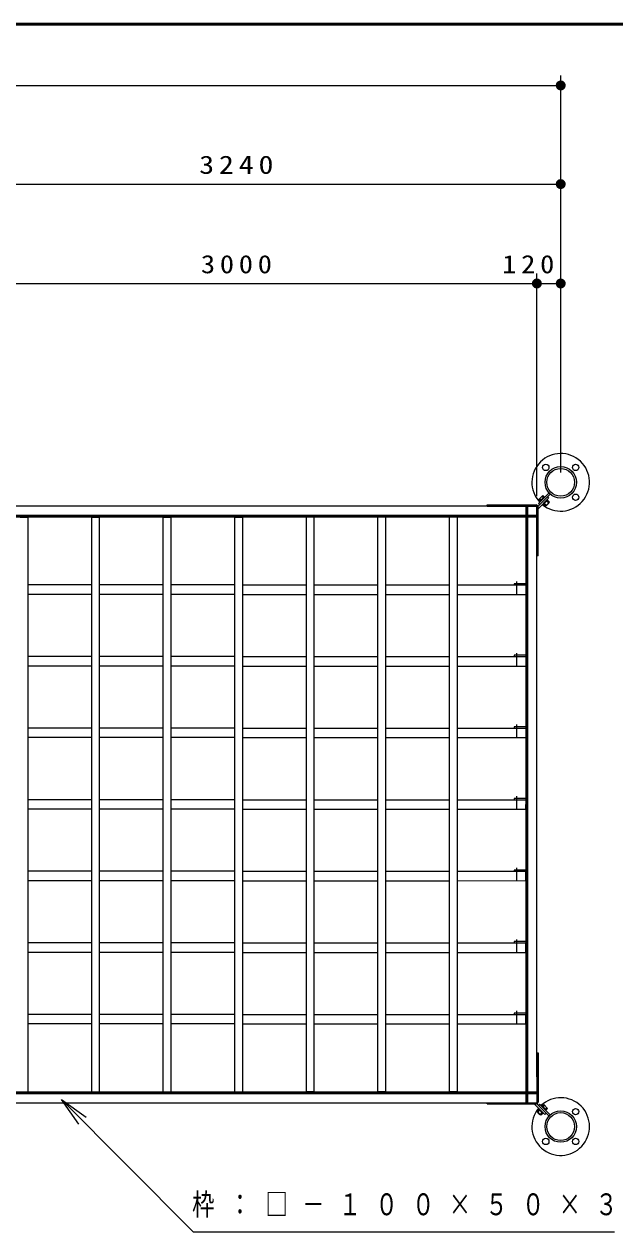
# Model space of a CAD drawing. Units: millimetres on the paper, scale 1:50. Extents: x -365 to 10, y -38 to 257.
# Drawn here: x -188.3 to -128.8, y 135.5 to 257 of the extents above; entities that cross this region are included whole.
import ezdxf

# ---------------------------------------------------------------- set-up
doc = ezdxf.new("R2010")
doc.units = ezdxf.units.MM
doc.linetypes.add('USER2', pattern=[6, 3, -1, 1, -1])
doc.layers.add('LY_1', color=7, linetype='Continuous', lineweight=13)
doc.layers.add('LY_2', color=7, linetype='Continuous', lineweight=13)
doc.styles.add('ＭＳ ゴシック', font='')
doc.styles.get('ＭＳ ゴシック').set_extended_font_data('MS Gothic')

# ---------------------------------------------------------------- blocks, each defined once
blk = doc.blocks.new('filled_dot')
at = {"color": 0, "linetype": 'Continuous', "lineweight": -2, "const_width": 1.25}
blk.add_lwpolyline([(-0.625, 0, 1), (0.625, 0, 1)], format="xyb", close=True, dxfattribs=at)

msp = doc.modelspace()

# ---------------------------------------------------------------- linework, layer by layer
at = {"layer": 'LY_1'}
for p, q in [((-134.291, 211.914), (-134.291, 251.836)), ((-328.691, 250.836), (-134.291, 250.836)), ((-134.291, 211.914), (-134.291, 241.914)), ((-199.091, 240.914), (-134.291, 240.914)), ((-196.691, 230.914), (-136.691, 230.914)), ((-140.289, 230.914), (-134.291, 230.914)), ((-136.691, 209.514), (-136.691, 231.914)), ((-136.691, 210.495), (-136.691, 231.914)), ((-184.534, 148.846), (-182.418, 146.72)), ((-184.534, 148.846), (-182.064, 147.072)), ((-182.773, 146.367), (-184.534, 148.846))]:
    msp.add_line(p, q, dxfattribs=at)
at = {"layer": 'LY_1', "lineweight": 25}
for p, q in [((-135.343, 209.734), (-136.571, 208.506)), ((-135.51, 209.313), (-136.571, 208.252)), ((-135.47, 209.862), (-136.542, 208.789)), ((-136.503, 209.202), (-136.107, 209.598)), ((-136.361, 209.061), (-136.503, 209.202)), ((-136.276, 209.146), (-136.418, 209.287)), ((-136.375, 209.047), (-135.951, 209.471)), ((-136.33, 209.001), (-136.375, 209.047)), ((-136.05, 209.372), (-136.192, 209.513)), ((-135.965, 209.457), (-136.107, 209.598)), ((-136.03, 208.702), (-135.606, 209.126)), ((-135.906, 209.426), (-135.951, 209.471)), ((-135.705, 209.027), (-135.484, 208.806)), ((-135.651, 209.171), (-135.606, 209.126)), ((-135.637, 209.44), (-135.51, 209.313)), ((-135.62, 209.112), (-135.436, 208.928)), ((-139.291, 208.514), (-194.091, 208.514)), ((-141.691, 208.514), (-141.691, 208.634)), ((-141.691, 208.634), (-136.751, 208.634)), ((-141.691, 208.514), (-136.691, 208.514)), ((-136.691, 203.514), (-136.691, 208.514)), ((-136.571, 203.514), (-136.571, 208.454)), ((-136.542, 208.789), (-136.415, 208.662)), ((-136.076, 208.747), (-136.03, 208.702)), ((-136.016, 208.716), (-135.832, 208.532)), ((-135.931, 208.801), (-135.711, 208.58)), ((-135.832, 208.532), (-135.436, 208.928)), ((-135.711, 208.58), (-135.484, 208.806)), ((-136.691, 151.114), (-136.691, 205.914)), ((-136.571, 203.514), (-136.691, 203.514)), ((-136.691, 153.514), (-136.571, 153.514)), ((-136.691, 153.514), (-136.691, 148.514)), ((-136.571, 153.514), (-136.571, 148.574)), ((-196.691, 148.514), (-139.291, 148.514)), ((-141.691, 148.394), (-141.691, 148.514)), ((-141.691, 148.514), (-136.691, 148.514)), ((-141.691, 148.394), (-136.751, 148.394)), ((-135.892, 147.333), (-136.953, 148.394)), ((-135.47, 147.165), (-136.698, 148.394)), ((-136.415, 148.365), (-136.542, 148.238)), ((-135.343, 147.293), (-136.415, 148.365)), ((-136.143, 148.184), (-136.002, 148.325)), ((-136.059, 148.099), (-135.917, 148.241)), ((-136.002, 148.325), (-135.606, 147.929)), ((-136.489, 147.839), (-136.672, 147.655)), ((-136.672, 147.655), (-136.276, 147.259)), ((-136.404, 147.754), (-136.624, 147.534)), ((-136.624, 147.534), (-136.398, 147.307)), ((-136.457, 147.898), (-136.503, 147.853)), ((-136.503, 147.853), (-136.078, 147.429)), ((-136.177, 147.528), (-136.398, 147.307)), ((-136.093, 147.443), (-136.276, 147.259)), ((-136.203, 148.153), (-136.158, 148.198)), ((-136.158, 148.198), (-135.733, 147.774)), ((-136.033, 147.474), (-136.078, 147.429)), ((-135.764, 147.46), (-135.892, 147.333)), ((-135.832, 147.873), (-135.691, 148.014)), ((-135.779, 147.729), (-135.733, 147.774)), ((-135.747, 147.788), (-135.606, 147.929))]:
    msp.add_line(p, q, dxfattribs=at)
at = {"layer": 'LY_1', "color": 140, "lineweight": 50}
for p, q in [((-137.691, 148.514), (-137.691, 208.514)), ((-136.691, 207.514), (-196.691, 207.514)), ((-196.691, 149.514), (-136.691, 149.514))]:
    msp.add_line(p, q, dxfattribs=at)
at = {"layer": 'LY_1', "color": 40, "lineweight": 25}
for p, q in [((-188.691, 207.414), (-187.891, 207.414)), ((-187.891, 149.614), (-187.891, 207.414)), ((-181.491, 207.414), (-180.691, 207.414)), ((-181.491, 149.614), (-181.491, 207.414)), ((-180.691, 149.614), (-180.691, 207.414)), ((-174.291, 207.414), (-173.491, 207.414)), ((-174.291, 149.614), (-174.291, 207.414)), ((-173.491, 149.614), (-173.491, 207.414)), ((-167.091, 149.614), (-167.091, 207.414)), ((-167.091, 207.414), (-166.291, 207.414)), ((-166.291, 149.614), (-166.291, 207.414)), ((-159.891, 149.614), (-159.891, 207.414)), ((-159.091, 207.414), (-159.891, 207.414)), ((-159.091, 149.614), (-159.091, 207.414)), ((-152.691, 149.614), (-152.691, 207.414)), ((-151.891, 207.414), (-152.691, 207.414)), ((-151.891, 149.614), (-151.891, 207.414)), ((-145.491, 149.614), (-145.491, 207.414)), ((-144.691, 207.414), (-145.491, 207.414)), ((-144.691, 149.614), (-144.691, 207.414)), ((-181.491, 200.594), (-187.891, 200.594)), ((-174.291, 200.594), (-180.691, 200.594)), ((-167.091, 200.594), (-173.491, 200.594)), ((-166.291, 200.594), (-159.891, 200.594)), ((-159.091, 200.594), (-152.691, 200.594)), ((-151.891, 200.594), (-145.491, 200.594)), ((-144.691, 200.594), (-137.791, 200.594)), ((-138.991, 200.714), (-138.991, 200.594)), ((-137.691, 200.714), (-138.991, 200.714)), ((-137.791, 200.594), (-137.791, 199.634)), ((-181.491, 199.634), (-187.891, 199.634)), ((-174.291, 199.634), (-180.691, 199.634)), ((-167.091, 199.634), (-173.491, 199.634)), ((-166.291, 199.634), (-159.891, 199.634)), ((-159.091, 199.634), (-152.691, 199.634)), ((-151.891, 199.634), (-145.491, 199.634)), ((-144.691, 199.634), (-137.791, 199.634)), ((-181.491, 193.394), (-187.891, 193.394)), ((-174.291, 193.394), (-180.691, 193.394)), ((-167.091, 193.394), (-173.491, 193.394)), ((-166.291, 193.394), (-159.891, 193.394)), ((-159.091, 193.394), (-152.691, 193.394)), ((-151.891, 193.394), (-145.491, 193.394)), ((-144.691, 193.394), (-137.791, 193.394)), ((-138.991, 193.514), (-138.991, 193.394)), ((-137.691, 193.514), (-138.991, 193.514)), ((-137.791, 193.394), (-137.791, 192.434)), ((-181.491, 192.434), (-187.891, 192.434)), ((-174.291, 192.434), (-180.691, 192.434)), ((-167.091, 192.434), (-173.491, 192.434)), ((-166.291, 192.434), (-159.891, 192.434)), ((-159.091, 192.434), (-152.691, 192.434)), ((-151.891, 192.434), (-145.491, 192.434)), ((-144.691, 192.434), (-137.791, 192.434)), ((-181.491, 186.194), (-187.891, 186.194)), ((-174.291, 186.194), (-180.691, 186.194)), ((-167.091, 186.194), (-173.491, 186.194)), ((-166.291, 186.194), (-159.891, 186.194)), ((-159.091, 186.194), (-152.691, 186.194)), ((-151.891, 186.194), (-145.491, 186.194)), ((-144.691, 186.194), (-137.791, 186.194)), ((-138.991, 186.314), (-138.991, 186.194)), ((-137.691, 186.314), (-138.991, 186.314)), ((-137.791, 186.194), (-137.791, 185.234)), ((-181.491, 185.234), (-187.891, 185.234)), ((-174.291, 185.234), (-180.691, 185.234)), ((-167.091, 185.234), (-173.491, 185.234)), ((-166.291, 185.234), (-159.891, 185.234)), ((-159.091, 185.234), (-152.691, 185.234)), ((-151.891, 185.234), (-145.491, 185.234)), ((-144.691, 185.234), (-137.791, 185.234)), ((-181.491, 178.994), (-187.891, 178.994)), ((-174.291, 178.994), (-180.691, 178.994)), ((-167.091, 178.994), (-173.491, 178.994)), ((-166.291, 178.994), (-159.891, 178.994)), ((-159.091, 178.994), (-152.691, 178.994)), ((-151.891, 178.994), (-145.491, 178.994)), ((-144.691, 178.994), (-137.791, 178.994)), ((-138.991, 179.114), (-138.991, 178.994)), ((-137.691, 179.114), (-138.991, 179.114)), ((-137.791, 178.994), (-137.791, 178.514)), ((-181.491, 178.034), (-187.891, 178.034)), ((-174.291, 178.034), (-180.691, 178.034)), ((-167.091, 178.034), (-173.491, 178.034)), ((-166.291, 178.034), (-159.891, 178.034)), ((-159.091, 178.034), (-152.691, 178.034)), ((-151.891, 178.034), (-145.491, 178.034)), ((-144.691, 178.034), (-137.791, 178.034)), ((-137.791, 178.034), (-137.791, 178.514)), ((-181.491, 171.794), (-187.891, 171.794)), ((-174.291, 171.794), (-180.691, 171.794)), ((-167.091, 171.794), (-173.491, 171.794)), ((-166.291, 171.794), (-159.891, 171.794)), ((-159.091, 171.794), (-152.691, 171.794)), ((-151.891, 171.794), (-145.491, 171.794)), ((-144.691, 171.794), (-137.791, 171.794)), ((-138.991, 171.914), (-138.991, 171.794)), ((-137.691, 171.914), (-138.991, 171.914)), ((-137.791, 170.874), (-137.791, 171.794)), ((-181.491, 170.834), (-187.891, 170.834)), ((-174.291, 170.834), (-180.691, 170.834)), ((-167.091, 170.834), (-173.491, 170.834)), ((-166.291, 170.834), (-159.891, 170.834)), ((-159.091, 170.834), (-152.691, 170.834)), ((-151.891, 170.834), (-145.491, 170.834)), ((-144.691, 170.834), (-137.791, 170.874)), ((-181.491, 164.594), (-187.891, 164.594)), ((-174.291, 164.594), (-180.691, 164.594)), ((-167.091, 164.594), (-173.491, 164.594)), ((-166.291, 164.594), (-159.891, 164.594)), ((-159.091, 164.594), (-152.691, 164.594)), ((-151.891, 164.594), (-145.491, 164.594)), ((-144.691, 164.594), (-137.791, 164.594)), ((-138.991, 164.714), (-138.991, 164.594)), ((-137.691, 164.714), (-138.991, 164.714)), ((-137.791, 163.634), (-137.791, 164.594)), ((-181.491, 163.634), (-187.891, 163.634)), ((-174.291, 163.634), (-180.691, 163.634)), ((-167.091, 163.634), (-173.491, 163.634)), ((-166.291, 163.634), (-159.891, 163.634)), ((-159.091, 163.634), (-152.691, 163.634)), ((-151.891, 163.634), (-145.491, 163.634)), ((-144.691, 163.634), (-137.791, 163.634)), ((-181.491, 157.394), (-187.891, 157.394)), ((-174.291, 157.394), (-180.691, 157.394)), ((-167.091, 157.394), (-173.491, 157.394)), ((-166.291, 157.394), (-159.891, 157.394)), ((-159.091, 157.394), (-152.691, 157.394)), ((-151.891, 157.394), (-145.491, 157.394)), ((-144.691, 157.394), (-137.791, 157.394)), ((-138.991, 157.514), (-138.991, 157.394)), ((-137.691, 157.514), (-138.991, 157.514)), ((-137.791, 156.434), (-137.791, 157.394)), ((-181.491, 156.434), (-187.891, 156.434)), ((-174.291, 156.434), (-180.691, 156.434)), ((-167.091, 156.434), (-173.491, 156.434)), ((-166.291, 156.434), (-159.891, 156.434)), ((-159.091, 156.434), (-152.691, 156.434)), ((-151.891, 156.434), (-145.491, 156.434)), ((-144.691, 156.434), (-137.791, 156.434)), ((-188.691, 149.614), (-187.891, 149.614)), ((-181.491, 149.614), (-180.691, 149.614)), ((-174.291, 149.614), (-173.491, 149.614)), ((-167.091, 149.614), (-166.291, 149.614)), ((-159.091, 149.614), (-159.891, 149.614)), ((-151.891, 149.614), (-152.691, 149.614)), ((-144.691, 149.614), (-145.491, 149.614))]:
    msp.add_line(p, q, dxfattribs=at)
at = {"layer": 'LY_1', "color": 40, "linetype": 'USER2'}
for p, q in [((-138.691, 199.634), (-138.691, 200.94)), ((-138.691, 192.434), (-138.691, 193.74)), ((-138.691, 185.234), (-138.691, 186.54)), ((-138.691, 178.034), (-138.691, 179.34)), ((-138.691, 170.834), (-138.691, 172.14)), ((-138.691, 163.634), (-138.691, 164.94)), ((-138.691, 156.434), (-138.691, 157.74))]:
    msp.add_line(p, q, dxfattribs=at)
at = {"layer": 'LY_1'}
msp.add_lwpolyline([(-184.534, 148.846), (-171.28, 135.524), (-128.864, 135.524)], dxfattribs=at)
at = {"layer": 'LY_1', "lineweight": 25}
for centre, radius in [((-135.791, 212.414), 0.32), ((-132.791, 212.414), 0.32), ((-134.291, 210.914), 1.58), ((-134.291, 210.914), 1.398), ((-132.791, 209.414), 0.32), ((-134.291, 146.114), 1.58), ((-134.291, 146.114), 1.398), ((-132.791, 147.614), 0.32), ((-135.791, 144.614), 0.32), ((-132.791, 144.614), 0.32)]:
    msp.add_circle(centre, radius, dxfattribs=at)
for centre, radius, start, end in [((-134.291, 210.914), 2.9, 230.34217, 223.22157), ((-136.751, 208.454), 0.18, 0, 90), ((-134.291, 146.114), 2.9, 140.34217, 133.22157), ((-136.751, 148.574), 0.18, 270, 0)]:
    msp.add_arc(centre, radius, start, end, dxfattribs=at)
at = {"layer": 'LY_2', "lineweight": 50}
msp.add_line((0, 257), (-365, 257), dxfattribs=at)

# ---------------------------------------------------------------- block references
at = {"layer": 'LY_1', "xscale": 0.4, "yscale": 0.4, "rotation": 180}
for p in [(-134.291, 250.836), (-134.291, 240.914), (-136.691, 230.914), (-134.291, 230.914)]:
    msp.add_blockref('filled_dot', p, dxfattribs=at)
at = {"layer": 'LY_1', "xscale": 0.4, "yscale": 0.4}
msp.add_blockref('filled_dot', (-136.691, 230.914), dxfattribs=at)

# ---------------------------------------------------------------- texts
at = {"layer": 'LY_1', "style": 'ＭＳ ゴシック'}
for s, insert, char_height, attachment_point in [('\\T1.33;\\W1.2;3240', (-166.691, 241.914), 1.833, 8), ('\\T1.33;\\W1.15;3000', (-166.691, 231.914), 1.833, 8), ('\\T1.33;\\W1.15;120', (-137.32, 231.914), 1.833, 8), ('\\T1.64;\\W0.75;枠：□－１００×５０×３．２', (-171.383, 138.174), 2.199, 4)]:
    msp.add_mtext(s, dxfattribs=dict(at, insert=insert, char_height=char_height, attachment_point=attachment_point))

doc.saveas('drawing.dxf')
